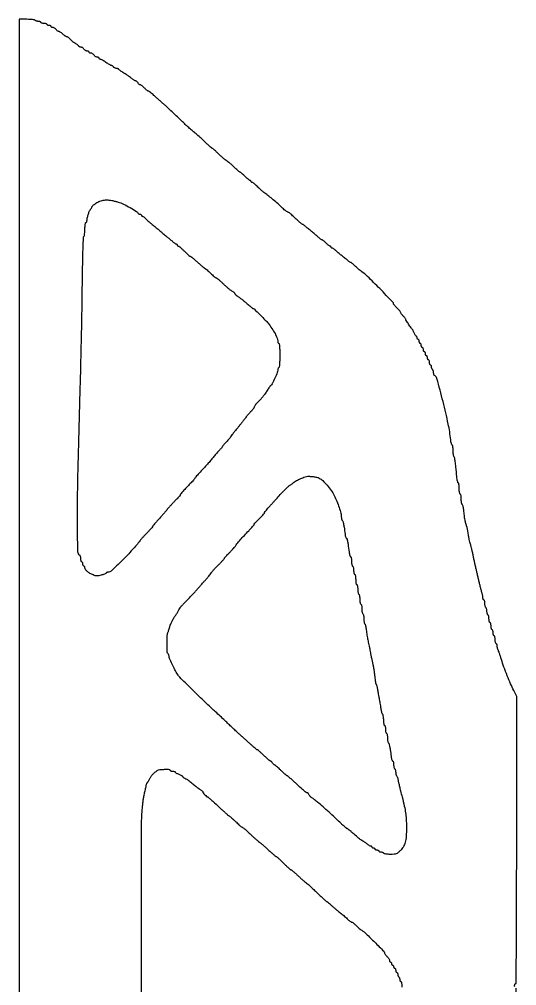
# Model space of a CAD drawing. Extents: x 0 to 485, y 27 to 1911.
# Drawn here: x 0 to 485, y 969 to 1911 of the extents above; entities that cross this region are included whole.
import ezdxf

# ---------------------------------------------------------------- set-up
doc = ezdxf.new("R2010")
doc.units = 0

msp = doc.modelspace()

# ---------------------------------------------------------------- linework, layer by layer
for points in [[(483.073693, 968.234582, -0.048028), (483, 969, -0.048028), (483.073693, 969.765418, -0.068025), (483.29375, 970.4125, -0.088204), (483.618118, 970.848523, -0.191087), (484, 971, 0.412007), (484.493031, 971.489327, 0.000099), (484.748214, 1006.242523, 0.001319), (484.942372, 1049.322316, 0.000467), (485, 1110.970091), (485, 1250.940183), (482.070826, 1256.720091, -0.015019), (479.075878, 1263.097872, -0.00813), (475.757611, 1271.108143, -0.008046), (472.604792, 1279.474674, -0.011507), (470.100321, 1287, 0.004045), (469.151748, 1289.998861, 0.004841), (468.208304, 1292.806952, 0.004188), (467.37111, 1295.157345, 0.031609), (466.897282, 1296.236431, -0.037004), (466.553357, 1297.043194, -0.022635), (466.263577, 1298.036935, -0.022635), (466.064818, 1299.052803, -0.037005), (466, 1299.927414, 0.046572), (465.925928, 1300.720919, 0.046179), (465.70625, 1301.489364, 0.050144), (465.383579, 1302.123104, 0.111983), (465, 1302.5, -0.159713), (464.613307, 1302.95866, -0.035556), (464.29375, 1303.947275, -0.033489), (464.073414, 1305.196361, -0.026918), (464, 1306.559017, 0.027497), (463.927436, 1307.877484, 0.043243), (463.70625, 1308.989211, 0.053437), (463.385522, 1309.770364, 0.275259), (463, 1310, -0.254951), (462.615738, 1310.209557, -0.06271), (462.29375, 1310.88125, -0.048861), (462.072766, 1311.850749, -0.031626), (462, 1313, 0.031626), (461.927234, 1314.149251, 0.048861), (461.70625, 1315.11875, 0.06271), (461.384262, 1315.790443, 0.254951), (461, 1316, -0.277684), (460.614308, 1316.232098, -0.052312), (460.29375, 1317.028125, -0.042582), (460.072542, 1318.158889, -0.027026), (460, 1319.5, 0.027026), (459.927458, 1320.841111, 0.042582), (459.70625, 1321.971875, 0.052312), (459.385692, 1322.767902, 0.277684), (459, 1323, -0.275259), (458.614478, 1323.229636, -0.053437), (458.29375, 1324.010789, -0.043243), (458.072564, 1325.122516, -0.027497), (458, 1326.440983, 0.026918), (457.926586, 1327.803639, 0.033489), (457.70625, 1329.052725, 0.035556), (457.386693, 1330.04134, 0.159713), (457, 1330.5, -0.144823), (456.614552, 1330.931076, -0.04093), (456.29375, 1331.783064, -0.037579), (456.073638, 1332.85147, -0.032024), (456, 1334, 0.032024), (455.926362, 1335.14853, 0.037579), (455.70625, 1336.216936, 0.04093), (455.385448, 1337.068924, 0.144823), (455, 1337.5, -0.159713), (454.613307, 1337.95866, -0.035556), (454.29375, 1338.947275, -0.033489), (454.073414, 1340.196361, -0.026918), (454, 1341.559017, 0.027497), (453.927436, 1342.877484, 0.043243), (453.70625, 1343.989211, 0.053437), (453.385522, 1344.770364, 0.275259), (453, 1345, -0.204612), (452.617786, 1345.163246, -0.083503), (452.29375, 1345.640082, -0.063734), (452.073451, 1346.344865, -0.043943), (452, 1347.179002, 0.031592), (451.933542, 1348.229759, 0.013546), (451.718563, 1349.620028, 0.01334), (451.408805, 1351.09366, 0.017138), (451.041917, 1352.429002, -0.011053), (450.543064, 1354.161828, -0.002272), (449.74465, 1357.241644, -0.002389), (448.850227, 1360.829149, -0.002245), (447.971082, 1364.5, 0.000055), (447.101522, 1368.202344, 0.000056), (446.235863, 1371.884375, 0.000055), (445.482394, 1375.086021, 0.000233), (445.030799, 1377, -0.004396), (444.60137, 1378.89032, -0.001114), (443.937619, 1381.96875, -0.001136), (443.195151, 1385.489063, -0.001148), (442.471398, 1389, 0.004068), (441.749566, 1392.401059, 0.004873), (441.012787, 1395.590625, 0.004211), (440.343621, 1398.264986, 0.031911), (439.937905, 1399.5, -0.032648), (439.343283, 1401.319076, -0.012406), (438.745141, 1403.922321, -0.00959), (438.108799, 1407.38277, -0.004178), (437.390535, 1412, 0.013972), (437.129358, 1413.486604, 0.011446), (436.769812, 1415.059375, 0.011611), (436.372319, 1416.49085, 0.029695), (436, 1417.5, -0.045896), (435.291338, 1419.63064, -0.014298), (434.618371, 1422.937352, -0.011813), (433.971128, 1427.2622, -0.005933), (433.348003, 1432.75, 0.016069), (433.078102, 1434.762275, 0.025589), (432.704936, 1436.457813, 0.023091), (432.29016, 1437.735171, 0.312256), (431.90745, 1438, -0.332411), (431.552586, 1438.265228, -0.026902), (431.266564, 1439.46875, -0.027819), (431.065468, 1441.083325, -0.017074), (431, 1443, 0.01883), (430.927795, 1444.916554, 0.03053), (430.70625, 1446.53125, 0.031449), (430.389817, 1447.719449, 0.322437), (430, 1448, -0.332234), (429.608967, 1448.292067, -0.026982), (429.29375, 1449.615625, -0.027868), (429.072146, 1451.39166, -0.017105), (429, 1453.5, 0.015635), (428.934052, 1455.608442, 0.025571), (428.731315, 1457.384375, 0.023256), (428.444048, 1458.723604, 0.340569), (428.085327, 1459, -0.328182), (427.699365, 1459.28391, -0.017651), (427.274722, 1460.835938, -0.021963), (426.891071, 1462.854177, -0.013628), (426.610256, 1465.25, 0.002074), (425.724467, 1474.688635, 0.010475), (425.097801, 1479.944551, 0.013839), (424.540973, 1483.241841, 0.143479), (423.912013, 1484.45, -0.13721), (423.556177, 1485.113471, -0.018669), (423.267904, 1486.677813, -0.020339), (423.066725, 1488.601, -0.01589), (423, 1490.7, 0.0161), (422.93456, 1492.731741, 0.0263), (422.733436, 1494.443125, 0.024425), (422.448096, 1495.728716, 0.337935), (422.09255, 1496, -0.312648), (421.710279, 1496.264929, -0.023122), (421.297638, 1497.542187, -0.025608), (420.927301, 1499.237721, -0.016075), (420.66076, 1501.25, 0.02789), (418.277593, 1516.470962, 0.009463), (413.167886, 1538.29362, 0.003327), (407.260196, 1560.902633, 0.226586), (404.75194, 1563.833333, -0.179719), (404.461676, 1564.116436, -0.042467), (404.220882, 1564.76131, -0.038415), (404.055176, 1565.597263, -0.029733), (404, 1566.524316, 0.038918), (403.926118, 1567.472092, 0.042177), (403.70625, 1568.370954, 0.046287), (403.384338, 1569.098224, 0.127689), (403, 1569.5, -0.111412), (402.616444, 1569.876024, -0.050262), (402.29375, 1570.50665, -0.046318), (402.074077, 1571.270704, -0.046881), (402, 1572.059017, 0.049547), (401.926216, 1572.801778, 0.069539), (401.70625, 1573.429836, 0.089706), (401.381787, 1573.852535, 0.186414), (401, 1574, -0.226478), (400.617064, 1574.182831, -0.074992), (400.29375, 1574.734375, -0.057076), (400.073116, 1575.542644, -0.038131), (400, 1576.5, 0.038131), (399.926884, 1577.457356, 0.057076), (399.70625, 1578.265625, 0.074992), (399.382936, 1578.817169, 0.226478), (399, 1579, -0.191087), (398.618118, 1579.151477, -0.088204), (398.29375, 1579.5875, -0.068025), (398.073693, 1580.234582, -0.048028), (398, 1581, 0.048028), (397.926307, 1581.765418, 0.068025), (397.70625, 1582.4125, 0.088204), (397.381882, 1582.848523, 0.191087), (397, 1583, -0.191087), (396.618118, 1583.151477, -0.088204), (396.29375, 1583.5875, -0.068025), (396.073693, 1584.234582, -0.048028), (396, 1585, 0.048028), (395.926307, 1585.765418, 0.068025), (395.70625, 1586.4125, 0.088204), (395.381882, 1586.848523, 0.191087), (395, 1587, -0.191087), (394.618118, 1587.151477, -0.088204), (394.29375, 1587.5875, -0.068025), (394.073693, 1588.234582, -0.048028), (394, 1589, 0.048028), (393.926307, 1589.765418, 0.068025), (393.70625, 1590.4125, 0.088204), (393.381882, 1590.848523, 0.191087), (393, 1591, -0.191087), (392.618118, 1591.151477, -0.088204), (392.29375, 1591.5875, -0.068025), (392.073693, 1592.234582, -0.048028), (392, 1593, 0.048028), (391.926307, 1593.765418, 0.068025), (391.70625, 1594.4125, 0.088204), (391.381882, 1594.848523, 0.191087), (391, 1595, -0.191087), (390.618118, 1595.151477, -0.088204), (390.29375, 1595.5875, -0.068025), (390.073693, 1596.234582, -0.048028), (390, 1597, 0.048028), (389.926307, 1597.765418, 0.068025), (389.70625, 1598.4125, 0.088204), (389.381882, 1598.848523, 0.191087), (389, 1599, -0.148195), (388.618646, 1599.115568, -0.098894), (388.29375, 1599.440625, -0.082425), (388.074694, 1599.926543, -0.064853), (388, 1600.5, 0.04842), (387.944278, 1601.074049, 0.06842), (387.777958, 1601.559375, 0.088604), (387.532752, 1601.886296, 0.189864), (387.244111, 1602, -0.224551), (386.87234, 1602.17583, -0.024645), (386.294903, 1602.954688, -0.026312), (385.670909, 1604.00499, -0.018274), (385.074224, 1605.25, 0.008701), (384.490123, 1606.531117, 0.011036), (383.904353, 1607.692187, 0.009187), (383.37753, 1608.639143, 0.084137), (383.0773, 1609, -0.065676), (381.967752, 1610.238187, -0.005774), (379.628682, 1613.74721, -0.003446), (377.26146, 1617.444409, -0.141589), (377, 1618.349205, 0.149589), (376.871859, 1618.76793, 0.015746), (376.265625, 1619.607409, 0.018374), (375.457473, 1620.579291, 0.013746), (374.5, 1621.590909, -0.017007), (373.542729, 1622.615613, -0.021584), (372.734375, 1623.62714, -0.020233), (372.141145, 1624.512001, -0.138408), (372, 1625.012121, 0.155132), (371.831253, 1625.542913, 0.013501), (370.971875, 1626.690852, 0.016731), (369.840609, 1628.025571, 0.012215), (368.5, 1629.433333, -0.006954), (367.15882, 1630.812347, -0.010365), (366.028125, 1632.058517, -0.005755), (365.117681, 1633.129364, -0.175032), (365, 1633.455236, 0.195235), (364.206808, 1635.409188, 0.00137), (351.450962, 1648.459809, 0.004294), (339.536794, 1660.376251, 0.040677), (334, 1664.998301, -0.014081), (332.422862, 1666.178559, -0.007814), (330.563646, 1667.701307, -0.007787), (328.727766, 1669.303193, -0.012456), (327.216667, 1670.733458, 0.010132), (325.906716, 1671.984927, 0.014331), (324.687292, 1673.040812, 0.010388), (323.642197, 1673.85899, 0.161824), (323.216667, 1674.001221, -0.134883), (322.8032, 1674.115586, -0.01394), (321.941888, 1674.662663, -0.016544), (320.937825, 1675.389893, -0.012503), (319.883377, 1676.251221, 0.005666), (318.645047, 1677.291304, 0.002872), (317.064054, 1678.573796, 0.002852), (315.416845, 1679.879018, 0.004253), (313.960089, 1681, -0.008374), (312.527405, 1682.121375, -0.005916), (310.954638, 1683.426563, -0.005973), (309.480594, 1684.710214, -0.012522), (308.372167, 1685.75, 0.021023), (307.4221, 1686.611349, 0.024942), (306.453926, 1687.339062, 0.02494), (305.590442, 1687.862312, 0.124368), (305.045455, 1688, -0.094588), (304.646398, 1688.076174, -0.096788), (304.307102, 1688.29375, -0.09892), (304.079978, 1688.618426, -0.103674), (304, 1689, 0.109085), (303.915764, 1689.381509, 0.099782), (303.67723, 1689.70625, 0.095294), (303.320713, 1689.924024, 0.089824), (302.90121, 1690, -0.143035), (302.312902, 1690.171812, -0.021819), (301.301978, 1690.88125, -0.022916), (300.153501, 1691.851293, -0.018062), (299, 1693, 0.015666), (297.857332, 1694.148876, 0.020606), (296.741589, 1695.11875, 0.018565), (295.769444, 1695.83839, 0.151164), (295.247104, 1696, -0.137829), (294.717882, 1696.148709, -0.017457), (293.717934, 1696.807812, -0.019408), (292.564007, 1697.696915, -0.01501), (291.376131, 1698.75, 0.008797), (290.007626, 1699.993924, 0.004837), (288.291921, 1701.470055, 0.00482), (286.52166, 1702.934595, 0.007691), (284.977817, 1704.14806, -0.006441), (283.484684, 1705.315639, -0.004855), (281.872954, 1706.635697, -0.004909), (280.382018, 1707.906261, -0.011293), (279.291813, 1708.89806, 0.011138), (278.40733, 1709.703207, 0.015395), (277.576482, 1710.382555, 0.011925), (276.864468, 1710.902545, 0.152908), (276.553244, 1711, -0.167573), (275.705905, 1711.292187, -0.009482), (273.524176, 1713.067627, -0.012317), (270.781522, 1715.505734, -0.005969), (267.390286, 1718.75, 0.011236), (265.652274, 1720.37798, 0.015581), (264.018483, 1721.751563, 0.012051), (262.616977, 1722.803412, 0.156184), (262.002982, 1723, -0.150038), (261.389963, 1723.188189, -0.01247), (260.020084, 1724.1675, -0.015767), (258.422134, 1725.452105, -0.011502), (256.726666, 1726.974466, 0.006487), (252.263833, 1731.063214, 0.006432), (247.683718, 1735.046725, 0.006757), (243.313091, 1738.650035, 0.011029), (239.5, 1741.572265, -0.013492), (237.703097, 1742.963457, -0.007611), (235.596468, 1744.74154, -0.007592), (233.524176, 1746.601417, -0.012337), (231.828401, 1748.25, 0.013613), (230.343485, 1749.686244, 0.018308), (228.918553, 1750.898438, 0.015563), (227.687576, 1751.809542, 0.15268), (227.078401, 1752, -0.091591), (226.666715, 1752.076051, -0.09588), (226.31678, 1752.29375, -0.099487), (226.08261, 1752.618468, -0.107021), (226, 1753, 0.107021), (225.91739, 1753.381532, 0.099487), (225.68322, 1753.70625, 0.09588), (225.333285, 1753.923949, 0.091591), (224.921599, 1754, -0.157214), (224.308348, 1754.19771, -0.01468), (223.031039, 1755.175, -0.017724), (221.550663, 1756.467921, -0.01301), (220, 1758, 0.010586), (218.464021, 1759.532355, 0.014973), (217.028577, 1760.825, 0.011025), (215.796015, 1761.823985, 0.166272), (215.281348, 1762, -0.164983), (214.764486, 1762.175319, -0.010734), (213.511585, 1763.179218, -0.014699), (212.051352, 1764.476495, -0.010384), (210.48598, 1766.014358, 0.014127), (208.691763, 1767.750843, 0.009258), (206.532836, 1769.653093, 0.009316), (204.35935, 1771.429234, 0.017622), (202.533032, 1772.764358, -0.019493), (200.65608, 1774.147298, -0.008876), (198.308462, 1776.091718, -0.008774), (195.903446, 1778.231184, -0.011926), (193.814924, 1780.25, 0.006462), (191.972526, 1782.070264, 0.009721), (190.315462, 1783.604687, 0.005073), (188.888788, 1784.849432, 0.17868), (188.480906, 1785, -0.172747), (188.065675, 1785.147872, -0.004363), (186.505083, 1786.443668, -0.008842), (184.692702, 1788.031224, -0.005854), (182.665982, 1789.914616, 0.003223), (178.192893, 1794.115453, 0.004801), (174.220583, 1797.727791, 0.005504), (170.718798, 1800.782802, 0.009112), (167.689316, 1803.273645, -0.01758), (166.059394, 1804.66068, -0.002509), (162.834283, 1807.636633, -0.002851), (159.055191, 1811.199533, -0.002429), (155.108461, 1815, 0.002686), (151.022534, 1818.930467, 0.002552), (146.825101, 1822.884375, 0.002532), (143.078509, 1826.342375, 0.009025), (140.629602, 1828.5, -0.003155), (138.492662, 1830.338655, -0.001829), (135.947103, 1832.573437, -0.001828), (133.410948, 1834.833025, -0.003078), (131.301382, 1836.75, 0.009425), (129.463312, 1838.378147, 0.013338), (127.762797, 1839.751563, 0.009421), (126.309526, 1840.819803, 0.154981), (125.742135, 1841, -0.151775), (125.224671, 1841.160779, -0.018318), (124.25525, 1841.88125, -0.020431), (123.141884, 1842.851111, -0.015491), (122, 1844, 0.017926), (120.847119, 1845.148716, 0.02279), (119.700511, 1846.11875, 0.021641), (118.691859, 1846.828713, 0.143484), (118.107264, 1847, -0.133514), (117.601993, 1847.137371, -0.044138), (116.970328, 1847.5875, -0.040273), (116.326345, 1848.234662, -0.036062), (115.767927, 1849, 0.033434), (115.215523, 1849.765505, 0.038465), (114.589279, 1850.412859, 0.041999), (113.982701, 1850.865549, 0.139895), (113.509453, 1851.001221, -0.116988), (112.959774, 1851.132321, -0.019471), (112.002646, 1851.662663, -0.020436), (110.906148, 1852.390156, -0.016839), (109.797427, 1853.251221, 0.017705), (108.415064, 1854.320974, 0.006689), (106.411602, 1855.720671, 0.006615), (104.189633, 1857.186635, 0.008016), (102.066315, 1858.5, -0.010117), (100.138042, 1859.703952, -0.015151), (98.509361, 1860.839063, -0.010018), (97.223841, 1861.834726, -0.220097), (97.018888, 1862.25, 0.22301), (96.875094, 1862.537323, 0.072964), (96.454016, 1862.779687, 0.056194), (95.842785, 1862.945126, 0.038034), (95.122445, 1863, -0.067559), (94.312334, 1863.109963, -0.044533), (93.430735, 1863.440625, -0.044279), (92.614539, 1863.925824, -0.063393), (92, 1864.5, 0.033978), (91.453715, 1865.074011, 0.035553), (90.842504, 1865.559375, 0.03802), (90.257397, 1865.897543, 0.112484), (89.807731, 1866, -0.119427), (89.231972, 1866.139512, -0.009748), (87.85779, 1866.88125, -0.012653), (86.239181, 1867.850951, -0.009395), (84.5, 1869, 0.010587), (82.751957, 1870.148929, 0.01389), (81.106241, 1871.11875, 0.011386), (79.705711, 1871.851382, 0.115305), (79.069825, 1872, -0.092354), (78.661427, 1872.076083, -0.096121), (78.314261, 1872.29375, -0.09935), (78.081925, 1872.618457, -0.106151), (78, 1873, 0.173062), (77.863853, 1873.381567, 0.093597), (77.477348, 1873.70625, 0.073949), (76.901422, 1873.925933, 0.054248), (76.220759, 1874, -0.091287), (75.434551, 1874.144747, -0.047927), (74.540724, 1874.5875, -0.045499), (73.683198, 1875.234851, -0.052224), (73, 1876, 0.052224), (72.316802, 1876.765149, 0.045499), (71.459276, 1877.4125, 0.047927), (70.565449, 1877.855253, 0.091287), (69.779241, 1878, -0.054248), (69.098578, 1878.074067, -0.073949), (68.522652, 1878.29375, -0.093597), (68.136147, 1878.618433, -0.173062), (68, 1879, 0.173062), (67.863853, 1879.381567, 0.093597), (67.477348, 1879.70625, 0.073949), (66.901422, 1879.925933, 0.054248), (66.220759, 1880, -0.091287), (65.434551, 1880.144747, -0.047927), (64.540724, 1880.5875, -0.045499), (63.683198, 1881.234851, -0.052224), (63, 1882, 0.052224), (62.316802, 1882.765149, 0.045499), (61.459276, 1883.4125, 0.047927), (60.565449, 1883.855253, 0.091287), (59.779241, 1884, -0.04475), (59.098169, 1884.061079, -0.064608), (58.522652, 1884.244112, -0.084512), (58.133628, 1884.513455, -0.201824), (58, 1884.83102, 0.193066), (57.83672, 1885.238121, 0.030557), (57.192188, 1885.834754, 0.030119), (56.303134, 1886.476882, 0.022236), (55.25, 1887.08102, -0.032443), (54.018899, 1887.821026, -0.016898), (52.581461, 1888.890987, -0.016733), (51.174526, 1890.09329, -0.024468), (50.027316, 1891.25, 0.02277), (48.990279, 1892.302746, 0.027209), (47.919123, 1893.192188, 0.027637), (46.953316, 1893.829539, 0.132786), (46.32277, 1894, -0.121526), (45.689527, 1894.156218, -0.026634), (44.718393, 1894.734375, -0.026234), (43.638413, 1895.543005, -0.022565), (42.590909, 1896.5, 0.024203), (41.536564, 1897.45693, 0.027424), (40.436155, 1898.265625, 0.028202), (39.437959, 1898.840533, 0.11707), (38.766214, 1899, -0.113243), (38.156398, 1899.139909, -0.043766), (37.407202, 1899.5875, -0.040482), (36.649462, 1900.234755, -0.039628), (36, 1901, 0.052224), (35.316802, 1901.765149, 0.045499), (34.459276, 1902.4125, 0.047927), (33.565449, 1902.855253, 0.091287), (32.779241, 1903, -0.054248), (32.098578, 1903.074067, -0.073949), (31.522652, 1903.29375, -0.093597), (31.136147, 1903.618433, -0.173062), (31, 1904, 0.191087), (30.848523, 1904.381882, 0.088204), (30.4125, 1904.70625, 0.068025), (29.765418, 1904.926307, 0.048028), (29, 1905, -0.048028), (28.234582, 1905.073693, -0.068025), (27.5875, 1905.29375, -0.088204), (27.151477, 1905.618118, -0.191087), (27, 1906, 0.254951), (26.790443, 1906.384262, 0.06271), (26.11875, 1906.70625, 0.048861), (25.149251, 1906.927234, 0.031626), (24, 1907, -0.031626), (22.850749, 1907.072766, -0.048861), (21.88125, 1907.29375, -0.06271), (21.209557, 1907.615738, -0.254951), (21, 1908, 0.222681), (20.820624, 1908.382793, 0.076538), (20.282961, 1908.70625, 0.058208), (19.49372, 1908.92683, 0.039081), (18.559017, 1909, -0.037634), (17.57934, 1909.073842, -0.041396), (16.653525, 1909.29375, -0.045439), (15.906663, 1909.615492, -0.130646), (15.5, 1910, 0.21256), (14.92157, 1910.394315, 0.014001), (12.877725, 1910.70625, 0.018327), (10.336795, 1910.927367, 0.012539), (7.440983, 1911), (0, 1911), (0, 969), (0, 27)], [(119.245195, 812.170802, -0.000128), (119.205048, 969, -0.000128), (119.245195, 1125.829198, -0.022406), (120.001168, 1142.5, -0.0073), (120.398011, 1146.275731, -0.006547), (120.917777, 1150.178125, -0.006578), (121.476249, 1153.668442, -0.020382), (121.979481, 1156, 0.005317), (122.464882, 1157.960587, 0.003965), (122.960072, 1160.132812, 0.004008), (123.394216, 1162.187961, 0.009094), (123.681662, 1163.75, -0.018182), (123.934333, 1164.995465, -0.028194), (124.250928, 1166.045312, -0.027136), (124.583757, 1166.824857, -0.285664), (124.865295, 1167, 0.234263), (125.190248, 1167.161089, 0.019787), (125.74211, 1167.949382, 0.022994), (126.347301, 1168.993674, 0.015633), (126.942372, 1170.231938, -0.041982), (128.266771, 1172.652585, -0.037134), (130.026813, 1174.926081, -0.036257), (132.150574, 1176.966133, -0.035623), (134.558783, 1178.691193, -0.10752), (137.092128, 1179.576415, -0.024288), (141.666857, 1179.912723, -0.017898), (146.176233, 1179.863224, -0.400581), (147, 1179, 0.226478), (147.182831, 1178.617064, 0.074992), (147.734375, 1178.29375, 0.057076), (148.542644, 1178.073116, 0.038131), (149.5, 1178, -0.0303), (150.457777, 1177.941905, -0.047089), (151.265625, 1177.765261, -0.059849), (151.827611, 1177.508246, -0.261291), (152, 1177.200888, 0.237366), (152.191819, 1176.819597, 0.026408), (153.028125, 1176.264741, 0.027614), (154.159144, 1175.679133, 0.018895), (155.5, 1175.13616, -0.01832), (156.840898, 1174.594967, -0.026895), (157.971875, 1174.014734, -0.025315), (158.811145, 1173.466765, -0.239888), (159, 1173.095787, 0.199215), (159.153793, 1172.725109, 0.033454), (159.745417, 1172.20898, 0.032159), (160.565804, 1171.664222, 0.023592), (161.537591, 1171.164826, -0.017063), (163.313109, 1170.281499, -0.034301), (164.634773, 1169.44486, -0.017948), (166.275623, 1168.148056, -0.001876), (170, 1164.956824, 0.009529), (171.541187, 1163.676643, 0.007202), (173.279688, 1162.328253, 0.007288), (174.949848, 1161.108703, 0.016728), (176.25, 1160.251897, -0.015566), (177.303436, 1159.561183, -0.022036), (178.192187, 1158.87773, -0.019102), (178.860224, 1158.270423, -0.201352), (179, 1157.937402, 0.167931), (179.308686, 1157.044234, 0.014181), (180.889193, 1155.144295, 0.013059), (182.579152, 1153.324247, 0.201754), (183.350011, 1153, -0.175525), (184.152242, 1152.709425, -0.005657), (186.810926, 1150.441106, -0.007843), (190.469483, 1147.14497, -0.002337), (195.951483, 1142, 0.005349), (198.380525, 1139.747657, 0.005213), (200.87797, 1137.528125, 0.005148), (203.112131, 1135.623947, 0.019359), (204.569867, 1134.5, -0.019127), (205.94229, 1133.442846, -0.006888), (207.814303, 1131.839063, -0.00682), (209.819228, 1130.023786, -0.008042), (211.664978, 1128.25, 0.005613), (213.343425, 1126.621235, 0.008543), (214.840664, 1125.248437, 0.004008), (216.133068, 1124.121834, 0.179116), (216.462253, 1124, -0.167417), (217.236066, 1123.733429, -0.008279), (219.362194, 1122.013853, -0.010427), (222.178884, 1119.555937, -0.003914), (226.025395, 1116, 0.005432), (228.099799, 1114.093944, 0.004364), (230.371211, 1112.0875, 0.004412), (232.503232, 1110.2698, 0.011229), (234.090604, 1109, -0.010688), (235.642876, 1107.761029, -0.004706), (237.645167, 1106.059375, -0.004655), (239.735508, 1104.214394, -0.006231), (241.594693, 1102.5, 0.004188), (245.134303, 1099.209188, 0.010581), (247.779007, 1096.892166, 0.008201), (249.798453, 1095.2528, 0.167924), (250.529949, 1095, -0.187268), (250.865113, 1094.869907, -0.001845), (252.797455, 1093.090625, -0.005734), (255.008903, 1090.99152, -0.003647), (257.537037, 1088.5, 0.005585), (260.084385, 1086.008932, 0.00851), (262.35608, 1083.909375, 0.003965), (264.317728, 1082.185097, 0.180203), (264.814631, 1082, -0.169089), (265.30859, 1081.828038, -0.005023), (267.038586, 1080.428875, -0.009494), (269.052467, 1078.701052, -0.006348), (271.293602, 1076.651491, 0.004728), (273.70952, 1074.42767, 0.00425), (276.253859, 1072.168668, 0.004262), (278.570742, 1070.181101, 0.013367), (280.173395, 1068.901491, -0.019791), (281.88444, 1067.498973, -0.004257), (284.729181, 1064.928875, -0.004439), (287.974017, 1061.893163, -0.004224), (291.219147, 1058.75, 0.004301), (294.286917, 1055.779543, 0.006684), (296.988197, 1053.276562, 0.002507), (299.336464, 1051.179571, 0.182982), (299.810715, 1051, -0.16548), (300.261633, 1050.846562, -0.006557), (301.646349, 1049.751563, -0.010971), (303.26292, 1048.378447, -0.007473), (305.042675, 1046.75, 0.007043), (307.017672, 1044.939787, 0.005386), (309.226493, 1043.014062, 0.005448), (311.334256, 1041.255348, 0.01279), (312.955456, 1040, -0.012356), (314.49623, 1038.809067, -0.006784), (316.325658, 1037.279687, -0.006758), (318.141421, 1035.676227, -0.010732), (319.646921, 1034.25, 0.015915), (320.988198, 1033.005474, 0.0205), (322.300511, 1031.954688, 0.018763), (323.442891, 1031.178732, 0.140703), (324.065457, 1031, -0.135901), (324.662509, 1030.834666, -0.023727), (325.643812, 1030.180836, -0.02423), (326.750741, 1029.279028, -0.019645), (327.84879, 1028.211357, 0.016532), (329.10804, 1026.971606, 0.009226), (330.717039, 1025.542992, 0.009196), (332.399273, 1024.156726, 0.014729), (333.890066, 1023.043527, -0.037265), (338.293971, 1019.435137, -0.005468), (346.567503, 1011.382533, -0.001773), (355.38084, 1002.552419, -0.197744), (356, 1001.048074, 0.136294), (356.143305, 1000.532119, 0.021065), (356.734375, 999.637701, 0.022178), (357.542766, 998.618243, 0.017656), (358.5, 997.590909, -0.028052), (359.456807, 996.520265, -0.029931), (360.265625, 995.371307, -0.03135), (360.834386, 994.307181, -0.107455), (361, 993.545455, 0.062856), (361.074578, 992.954548, 0.080979), (361.29375, 992.453977, 0.098208), (361.618628, 992.119, 0.152392), (362, 992, -0.148195), (362.381354, 991.884432, -0.098894), (362.70625, 991.559375, -0.082425), (362.925306, 991.073457, -0.064853), (363, 990.5, 0.064853), (363.074694, 989.926543, 0.082425), (363.29375, 989.440625, 0.098894), (363.618646, 989.115568, 0.148195), (364, 989, -0.148195), (364.381354, 988.884432, -0.098894), (364.70625, 988.559375, -0.082425), (364.925306, 988.073457, -0.064853), (365, 987.5, 0.064853), (365.074694, 986.926543, 0.082425), (365.29375, 986.440625, 0.098894), (365.618646, 986.115568, 0.148195), (366, 986, -0.191087), (366.381882, 985.848523, -0.088204), (366.70625, 985.4125, -0.068025), (366.926307, 984.765418, -0.048028), (367, 984, 0.048028), (367.073693, 983.234582, 0.068025), (367.29375, 982.5875, 0.088204), (367.618118, 982.151477, 0.191087), (368, 982, -0.186414), (368.381787, 981.852535, -0.089706), (368.70625, 981.429836, -0.069539), (368.926216, 980.801778, -0.049547), (369, 980.059017, 0.046881), (369.074077, 979.270704, 0.046318), (369.29375, 978.50665, 0.050262), (369.616444, 977.876024, 0.111412), (370, 977.5, -0.111412), (370.383556, 977.123976, -0.050262), (370.70625, 976.49335, -0.046318), (370.925923, 975.729296, -0.046881), (371, 974.940983, 0.049547), (371.073784, 974.198222, 0.069539), (371.29375, 973.570164, 0.089706), (371.618213, 973.147465, 0.186414), (372, 973, -0.295869), (372.387127, 972.748945, -0.04382), (372.70625, 971.825, -0.037669), (372.92761, 970.532944, -0.023598), (373, 969, -0.023598), (372.92761, 967.467056, -0.037669)], [(484.748214, 931.757477, 0.000099), (484.493031, 966.510673, 0.412007)]]:
    msp.add_lwpolyline(points, format="xyb")
for points in [[(96.310298, 1732.913558, -0.036266), (101.552592, 1730.840064, -0.016339), (108.111774, 1727.410063, -0.010391), (114.299129, 1723.740761, -0.164391), (115.833333, 1721.877581, 0.121299), (116.065293, 1721.54172, 0.065125), (116.484896, 1721.257789, 0.05888), (117.016775, 1721.065322, 0.057458), (117.583333, 1721, -0.068857), (118.1248, 1720.925077, -0.085122), (118.583854, 1720.70625, -0.099913), (118.890798, 1720.381338, -0.140362), (119, 1720, 0.107021), (119.08261, 1719.618468, 0.099487), (119.31678, 1719.29375, 0.09588), (119.666715, 1719.076051, 0.091591), (120.078401, 1719, -0.153744), (120.687287, 1718.808243, -0.015566), (121.918553, 1717.888971, -0.018337), (123.343482, 1716.666369, -0.013612), (124.828401, 1715.217773, 0.012556), (126.489304, 1713.590637, 0.008623), (128.449593, 1711.826526, 0.008698), (130.396926, 1710.192515, 0.017446), (132, 1708.984315, -0.012578), (133.565811, 1707.827927, -0.007328), (135.387511, 1706.367024, -0.007323), (137.17033, 1704.849372, -0.012285), (138.617059, 1703.516542, 0.009872), (140.015667, 1702.215515, 0.006849), (141.644835, 1700.798609, 0.00691), (143.247374, 1699.480522, 0.014113), (144.547233, 1698.5, -0.011994), (145.789654, 1697.57104, -0.007483), (147.202092, 1696.426563, -0.007507), (148.561337, 1695.255978, -0.01351), (149.63472, 1694.25, 0.021088), (150.58215, 1693.388652, 0.025015), (151.548097, 1692.660938, 0.025029), (152.409906, 1692.137776, 0.124523), (152.954545, 1692, -0.094588), (153.353602, 1691.923826, -0.096788), (153.692898, 1691.70625, -0.09892), (153.920022, 1691.381574, -0.103674), (154, 1691, 0.105653), (154.081534, 1690.618451, 0.099269), (154.312821, 1690.29375, 0.096257), (154.658405, 1690.076101, 0.092795), (155.064924, 1690, -0.16612), (155.695512, 1689.784547, -0.010407), (157.247634, 1688.53125, -0.014448), (159.056802, 1686.915489, -0.010168), (161, 1685, 0.008458), (162.930218, 1683.084247, 0.012345), (164.699368, 1681.46875, 0.007858), (166.217118, 1680.191331, 0.172664), (166.754655, 1680, -0.16811), (167.316367, 1679.805648, -0.005099), (169.268271, 1678.238776, -0.009556), (171.541337, 1676.301876, -0.006399), (174.069579, 1674.004345, 0.005207), (176.586356, 1671.706253, 0.007928), (178.823646, 1669.768638, 0.003599), (180.754462, 1668.172837, 0.171009), (181.223684, 1668.004345, -0.171589), (181.671454, 1667.842988, -0.006461), (183.056661, 1666.679401, -0.011002), (184.670584, 1665.224603, -0.007451), (186.447368, 1663.5, 0.010824), (188.247485, 1661.776178, 0.01516), (189.93336, 1660.321875, 0.011418), (191.379511, 1659.202672, 0.160302), (191.995423, 1659, -0.167038), (192.628092, 1658.782573, -0.008757), (194.319877, 1657.415735, -0.013037), (196.294275, 1655.673049, -0.009046), (198.43672, 1653.606758, 0.010327), (200.727885, 1651.408331, 0.009744), (203.151922, 1649.262461, 0.00975), (205.372408, 1647.44612, 0.03315), (206.914981, 1646.39115, -0.015665), (208.096769, 1645.642153, -0.02226), (209.093776, 1644.898708, -0.019327), (209.843173, 1644.236261, -0.204861), (210, 1643.869561, 0.210503), (210.181073, 1643.458522, 0.007044), (211.541142, 1642.249154, 0.012263), (213.235905, 1640.855524, 0.008111), (215.246442, 1639.335169, -0.007468), (217.508303, 1637.629328, -0.00547), (219.968673, 1635.671893, -0.005528), (222.25836, 1633.76653, -0.012186), (223.95478, 1632.25, 0.010355), (225.337213, 1631.005024, 0.014469), (226.626855, 1629.954688, 0.010775), (227.73038, 1629.145009, 0.154065), (228.18982, 1629, -0.196137), (229.037608, 1628.65413, -0.001362), (234.71369, 1623.067702, -0.005121), (239.866742, 1617.862794, -0.026506), (242.527078, 1614.81209, -0.017703), (246.293944, 1609.632142, -0.023356), (249.328373, 1604.64538, -0.024724), (251.420729, 1600.319427, -0.100603), (252, 1597.469584, 0.038615), (252.073144, 1596.523903, 0.057655), (252.29375, 1595.72544, 0.075787), (252.617138, 1595.181059, 0.224533), (253, 1595, -0.377253), (253.433673, 1594.618495, -0.010159), (253.728149, 1591.889754, -0.014945), (253.935336, 1588.277558, -0.006852), (254, 1583.559017, -0.007657), (253.930284, 1579.006769, -0.013028), (253.714644, 1575.206428, -0.007969), (253.411923, 1572.148471, -0.229563), (253, 1571.5, 0.112609), (252.616395, 1571.122145, 0.050014), (252.29375, 1570.484973, 0.046026), (252.074065, 1569.71169, 0.046237), (252, 1568.912466, -0.101442), (251.562666, 1566.779062, -0.007084), (249.064073, 1561.162195, -0.006726), (246.400693, 1555.594267, -0.1106), (245.111661, 1554, 0.065984), (244.744193, 1553.619864, 0.004414), (243.852825, 1552.391789, 0.006297), (242.818347, 1550.900361, 0.00467), (241.711475, 1549.227368, -0.008618), (239.378699, 1545.761259, -0.016286), (237.361063, 1543.06375, -0.016145), (235.160421, 1540.488144, -0.008309), (232.25, 1537.401105, 0.015681), (231.005468, 1536.041436, 0.020209), (229.954688, 1534.713597, 0.018419), (229.178036, 1533.559135, 0.139739), (229, 1532.934543, -0.134234), (228.836679, 1532.337161, -0.023645), (228.192187, 1531.355653, -0.024131), (227.302867, 1530.248136, -0.019635), (226.25, 1529.149389, 0.020266), (224.867259, 1527.702747, 0.005907), (222.857546, 1525.366847, 0.005925), (220.654841, 1522.680596, 0.006311), (218.562923, 1519.99818, -0.001815), (216.574169, 1517.400219, -0.002172), (214.681506, 1514.968215, -0.001867), (213.069827, 1512.931431, -0.014305), (212.282506, 1512, 0.009627), (210.669016, 1510.127, 0.007316), (208.971009, 1508.015228, 0.007375), (207.356979, 1505.882501, 0.010675), (206, 1503.948117, -0.021354), (205.202455, 1502.861324, -0.007804), (203.985938, 1501.391534, -0.00772), (202.604268, 1499.823939, -0.009159), (201.25, 1498.388179, 0.008874), (200.00484, 1497.069601, 0.012786), (198.954688, 1495.856319, 0.00853), (198.130218, 1494.817408, 0.164911), (198, 1494.433333, -0.166712), (197.868859, 1494.050948, -0.008764), (197.045313, 1493.028987, -0.013036), (195.995157, 1491.836206, -0.009049), (194.75, 1490.54194, 0.009763), (193.323703, 1489.055149, 0.006219), (191.720313, 1487.273091, 0.006247), (190.190701, 1485.485338, 0.011539), (189, 1483.989089, -0.012401), (186.580012, 1480.958845, -0.006732), (183.464804, 1477.350308, -0.005811), (179.694869, 1473.198616, -0.003784), (175.25, 1468.488505, 0.006685), (173.621423, 1466.742558, 0.009964), (172.248437, 1465.168687, 0.005446), (171.140897, 1463.817195, 0.170531), (171, 1463.416097, -0.173387), (170.857495, 1463.017507, -0.005673), (169.751563, 1461.699336, -0.010251), (168.378573, 1460.164866, -0.00688), (166.75, 1458.465662, 0.00494), (162.920155, 1454.500635, 0.00829), (159.792123, 1451.085845, 0.003984), (157.271743, 1448.195051, 0.179152), (157, 1447.460977, -0.181814), (156.875865, 1447.130882, -0.00261), (155.457812, 1445.529056, -0.006814), (153.762223, 1443.684955, -0.004393), (151.75, 1441.59261, 0.005222), (149.580194, 1439.328907, 0.004841), (147.402021, 1436.962945, 0.004833), (145.504639, 1434.820231, 0.016173), (144.320711, 1433.364349, -0.011372), (143.190347, 1431.946752, -0.00404), (141.512379, 1429.970557, -0.004007), (139.634708, 1427.829964, -0.004711), (137.820711, 1425.83329, 0.003114), (134.213787, 1421.888527, 0.00969), (131.852132, 1419.168999, 0.008063), (130.246068, 1417.181201, 0.1674), (130, 1416.46683, -0.181467), (129.874754, 1416.133101, -0.002659), (128.457812, 1414.528502, -0.006877), (126.762213, 1412.680596, -0.004437), (124.75, 1410.584869, 0.004508), (122.610044, 1408.355469, 0.004576), (120.52142, 1406.098885, 0.004456), (118.740482, 1404.103611, 0.01871), (117.727176, 1402.856608, -0.024958), (110.446721, 1394.122264, -0.011567), (100.182969, 1383.492887, -0.005149), (89.576305, 1373.218924, -0.192104), (86.520829, 1372, 0.055371), (85.944686, 1371.936001, 0.049536), (85.373461, 1371.746545, 0.052547), (84.891189, 1371.467693, 0.097301), (84.584778, 1371.137174, -0.137636), (84.149007, 1370.736334, -0.016491), (82.952161, 1370.177062, -0.018645), (81.452149, 1369.600651, -0.014319), (79.775761, 1369.080336, -0.021918), (77.411609, 1368.530564, -0.055043), (75.649286, 1368.398709, -0.060084), (73.993587, 1368.657959, -0.030495), (72, 1369.354902, -0.034786), (68.880234, 1370.927203, -0.045866), (66.304151, 1372.797738, -0.053581), (64.547833, 1374.705729, -0.160602), (64, 1376.367295, 0.059344), (63.925629, 1376.991699, 0.078271), (63.70625, 1377.520393, 0.096675), (63.381426, 1377.874498, 0.160289), (63, 1378, -0.191087), (62.618118, 1378.151477, -0.088204), (62.29375, 1378.5875, -0.068025), (62.073693, 1379.234582, -0.048028), (62, 1380, 0.048028), (61.926307, 1380.765418, 0.068025), (61.70625, 1381.4125, 0.088204), (61.381882, 1381.848523, 0.191087), (61, 1382, -0.251914), (60.615903, 1382.206632, -0.064068), (60.29375, 1382.863914, -0.049716), (60.0728, 1383.81438, -0.032276), (60, 1384.940983, 0.026992), (59.937076, 1386.105741, 0.033553), (59.748235, 1387.173651, 0.035643), (59.474333, 1388.018939, 0.159484), (59.142929, 1388.411665, -0.252901), (57.148392, 1391.880643, -0.003811), (56.696156, 1415.972078, -0.007459), (56.818609, 1448.443137, -0.002481), (57.943619, 1496, 0.000547), (59.335987, 1546.580071, 0.001005), (60.341521, 1587.753818, 0.001193), (61.055942, 1623.435082, 0.001437), (61.550956, 1656.971939, -0.001859), (61.816933, 1674.016021, -0.003829), (62.176786, 1687.350242, -0.000973), (62.581753, 1698.414577, -0.188917), (63.021939, 1699.421939, 0.14736), (63.404676, 1700.134711, 0.016648), (63.712695, 1701.96332, 0.019024), (63.928561, 1704.215833, 0.014376), (64, 1706.7, -0.014449), (64.070771, 1709.148449, -0.024911), (64.289683, 1711.175, -0.022813), (64.601601, 1712.690115, -0.343124), (65, 1713, 0.204612), (65.382214, 1713.163246, 0.083503), (65.70625, 1713.640082, 0.063734), (65.926549, 1714.344865, 0.043943), (66, 1715.179002, -0.05888), (66.247317, 1717.271909, -0.015219), (67.140893, 1720.555725, -0.012313), (68.207436, 1723.766129, -0.112194), (68.996261, 1725, 0.056723), (69.265621, 1725.333807, 0.007278), (69.748213, 1726.11904, 0.008432), (70.293634, 1727.072398, 0.006937), (70.844241, 1728.10737, -0.109047), (72.949746, 1730.64663, -0.05285), (76.551703, 1732.883243, -0.050269), (80.846952, 1734.449296, -0.061613), (85.081591, 1734.986128, -0.032741), (87.30287, 1734.847272, -0.01366), (90.26993, 1734.383033, -0.013446), (93.429733, 1733.711479, -0.016962)], [(292.5, 1463.720671, -0.071628), (295.854557, 1461.298829, -0.022415), (300.126772, 1456.782706, -0.023009), (304.196904, 1451.61159, -0.038351), (307.064083, 1446.873053, -0.019273), (309.679452, 1441.154341, -0.017652), (311.93085, 1435.082816, -0.017576), (313.543042, 1429.572755, -0.062455), (314, 1425.928745, 0.029424), (314.065761, 1424.81223, 0.035573), (314.26272, 1423.78131, 0.038354), (314.549119, 1422.962735, 0.152156), (314.894367, 1422.565285, -0.183942), (315.508245, 1421.76345, -0.021698), (316.065519, 1419.545865, -0.014641), (316.70377, 1415.904818, -0.002795), (317.632484, 1409.25, 0.017338), (317.908297, 1407.621178, 0.02723), (318.268864, 1406.248437, 0.025634), (318.657628, 1405.223572, 0.29759), (319, 1405, -0.329473), (319.540613, 1404.600386, -0.026341), (319.997965, 1402.77145, -0.014031), (320.555527, 1399.408681, -0.001584), (321.58081, 1391.75, 0.017485), (321.883713, 1389.929555, 0.027466), (322.283264, 1388.395313, 0.026011), (322.71614, 1387.25115, 0.297622), (323.100694, 1387, -0.32252), (323.451268, 1386.747613, -0.03141), (323.735829, 1385.678125, -0.030508), (323.935066, 1384.2249, -0.018816), (324, 1382.5, 0.020945), (324.072283, 1380.775243, 0.033738), (324.29375, 1379.321875, 0.036969), (324.611488, 1378.267028, 0.31052), (325, 1378, -0.295869), (325.387127, 1377.748945, -0.04382), (325.70625, 1376.825, -0.037669), (325.92761, 1375.532944, -0.023598), (326, 1374, 0.023598), (326.07239, 1372.467056, 0.037669), (326.29375, 1371.175, 0.04382), (326.612873, 1370.251055, 0.295869), (327, 1370, -0.322437), (327.389817, 1369.719449, -0.031449), (327.70625, 1368.53125, -0.03053), (327.927795, 1366.916554, -0.01883), (328, 1365, 0.01883), (328.072205, 1363.083446, 0.03053), (328.29375, 1361.46875, 0.031449), (328.610183, 1360.280551, 0.322437), (329, 1360, -0.308946), (329.388352, 1359.73472, -0.037703), (329.70625, 1358.695461, -0.03416), (329.927706, 1357.261135, -0.021227), (330, 1355.559017, 0.02093), (330.073113, 1353.813184, 0.027868), (330.29375, 1352.241025, 0.027581), (330.611109, 1350.999702, 0.179846), (331, 1350.5, -0.179846), (331.388891, 1350.000298, -0.027581), (331.70625, 1348.758975, -0.027868), (331.926887, 1347.186816, -0.02093), (332, 1345.440983, 0.021227), (332.072294, 1343.738865, 0.03416), (332.29375, 1342.304539, 0.037703), (332.611648, 1341.26528, 0.308946), (333, 1341, -0.308946), (333.388352, 1340.73472, -0.037703), (333.70625, 1339.695461, -0.03416), (333.927706, 1338.261135, -0.021227), (334, 1336.559017, 0.02093), (334.073113, 1334.813184, 0.027868), (334.29375, 1333.241025, 0.027581), (334.611109, 1331.999702, 0.179846), (335, 1331.5, -0.178843), (335.388765, 1331.002457, -0.027992), (335.70625, 1329.776311, -0.028151), (335.926872, 1328.223215, -0.021209), (336, 1326.5, 0.018575), (336.063835, 1324.782273, 0.025394), (336.256925, 1323.246448, 0.023978), (336.533467, 1322.031446, 0.188558), (336.874639, 1321.577477, -0.177819), (337.247232, 1321.102577, -0.016573), (337.665724, 1319.648099, -0.019678), (338.04967, 1317.82589, -0.01419), (338.339477, 1315.76846, 0.00667), (338.633864, 1313.423759, 0.004351), (339.033199, 1310.725735, 0.004376), (339.468622, 1308.101035, 0.008334), (339.872293, 1306, -0.001421), (340.309272, 1303.883935, -0.000712), (340.85033, 1301.20625, -0.000706), (341.402352, 1298.43383, -0.001044), (341.878105, 1296, 0.002287), (342.393621, 1293.397138, 0.001102), (343.076923, 1290.065743, 0.001092), (343.804717, 1286.594864, 0.001565), (344.466192, 1283.521677, -0.008638), (345.096817, 1280.376169, -0.005417), (345.73077, 1276.677493, -0.005437), (346.276003, 1273.021487, -0.009886), (346.6298, 1270.021677, 0.009199), (346.929409, 1267.450945, 0.012144), (347.302163, 1265.121993, 0.009619), (347.695029, 1263.205878, 0.106429), (348.021778, 1262.5, -0.082353), (348.347623, 1261.876018, -0.01494), (348.718757, 1260.61875, -0.015731), (349.066401, 1259.104721, -0.013686), (349.3367, 1257.5, 0.005845), (349.629265, 1255.579699, 0.002612), (350.056978, 1253.059375, 0.002585), (350.537096, 1250.398222, 0.003504), (351, 1248, -0.003651), (351.462171, 1245.601775, -0.002694), (351.940069, 1242.940625, -0.002722), (352.364547, 1240.420294, -0.006094), (352.653247, 1238.5, 0.01716), (352.930308, 1236.898969, 0.019786), (353.30648, 1235.395938, 0.019265), (353.72082, 1234.159426, 0.099117), (354.102426, 1233.55, -0.130941), (354.451889, 1232.905156, -0.020348), (354.736338, 1231.469063, -0.021488), (354.934253, 1229.707452, -0.017229), (355, 1227.8, 0.019623), (355.072233, 1225.960163, 0.031739), (355.29375, 1224.41, 0.033516), (355.610695, 1223.275405, 0.317955), (356, 1223, -0.295869), (356.387127, 1222.748945, -0.04382), (356.70625, 1221.825, -0.037669), (356.92761, 1220.532944, -0.023598), (357, 1219, 0.023598), (357.07239, 1217.467056, 0.037669), (357.29375, 1216.175, 0.04382), (357.612873, 1215.251055, 0.295869), (358, 1215, -0.308946), (358.388352, 1214.73472, -0.037703), (358.70625, 1213.695461, -0.03416), (358.927706, 1212.261135, -0.021227), (359, 1210.559017, 0.01874), (359.065283, 1208.817809, 0.025573), (359.26272, 1207.260203, 0.024238), (359.54558, 1206.028222, 0.187934), (359.894367, 1205.565285, -0.183942), (360.508245, 1204.76345, -0.021698), (361.065519, 1202.545865, -0.014641), (361.70377, 1198.904818, -0.002795), (362.632484, 1192.25, 0.019538), (362.915644, 1190.621338, 0.030363), (363.298443, 1189.248437, 0.030669), (363.7182, 1188.238615, 0.286345), (364.100694, 1188, -0.289998), (364.448395, 1187.779818, -0.046569), (364.735829, 1186.989211, -0.039248), (364.934858, 1185.877661, -0.024685), (365, 1184.559017, 0.026918), (365.073414, 1183.196361, 0.033489), (365.29375, 1181.947275, 0.035556), (365.613307, 1180.95866, 0.159713), (366, 1180.5, -0.144823), (366.385448, 1180.068924, -0.04093), (366.70625, 1179.216936, -0.037579), (366.926362, 1178.14853, -0.032024), (367, 1177, 0.028558), (367.06537, 1175.856407, 0.03487), (367.261294, 1174.803123, 0.037422), (367.545945, 1173.967814, 0.154712), (367.889512, 1173.568285, -0.138574), (368.267348, 1173.156002, -0.026959), (368.675836, 1172.222615, -0.026777), (369.045934, 1171.047379, -0.021973), (369.317256, 1169.759268, 0.010736), (369.864219, 1166.838663, 0.006033), (370.647166, 1163.315405, 0.004622), (371.735228, 1158.868797, 0.00203), (373.25432, 1153, -0.008275), (375.429795, 1144.140625, -0.020603), (376.64404, 1137.581166, -0.022636), (377.251047, 1131.315571, -0.012058), (377.462906, 1123.528276, -0.01423), (377.232179, 1114.437583, -0.051712), (376.328881, 1108.737595, -0.074673), (374.489551, 1104.500661, -0.056751), (371.333506, 1100.533506, -0.024222), (369.120661, 1098.525266, -0.082202), (367.439218, 1097.552475, -0.073426), (365.433969, 1097.116948, -0.016823), (361.959017, 1097, -0.015951), (359.676578, 1097.072835, -0.022454), (357.652275, 1097.29375, -0.019725), (356.04303, 1097.60833, -0.198738), (355.5, 1098, 0.111412), (355.123976, 1098.383556, 0.050262), (354.49335, 1098.70625, 0.046318), (353.729296, 1098.925923, 0.046881), (352.940983, 1099, -0.049547), (352.198222, 1099.073784, -0.069539), (351.570164, 1099.29375, -0.089706), (351.147465, 1099.618213, -0.186414), (351, 1100, 0.191087), (350.848523, 1100.381882, 0.088204), (350.4125, 1100.70625, 0.068025), (349.765418, 1100.926307, 0.048028), (349, 1101, -0.048028), (348.234582, 1101.073693, -0.068025), (347.5875, 1101.29375, -0.088204), (347.151477, 1101.618118, -0.191087), (347, 1102, 0.148195), (346.884432, 1102.381354, 0.098894), (346.559375, 1102.70625, 0.082425), (346.073457, 1102.925306, 0.064853), (345.5, 1103, -0.064853), (344.926543, 1103.074694, -0.082425), (344.440625, 1103.29375, -0.098894), (344.115568, 1103.618646, -0.148195), (344, 1104, 0.130232), (343.898958, 1104.381353, 0.100668), (343.614765, 1104.70625, 0.088576), (343.189641, 1104.92476, 0.07466), (342.688561, 1105, -0.097133), (342.048553, 1105.125516, -0.031346), (341.1744, 1105.547766, -0.029912), (340.238224, 1106.151086, -0.029447), (339.375565, 1106.864735, 0.020033), (338.43733, 1107.671115, 0.012041), (337.264597, 1108.554924, 0.012051), (336.054078, 1109.378897, 0.020539), (334.999989, 1110.000006, -0.015763), (333.108861, 1111.090137, -0.028338), (331.642593, 1112.11735, -0.014387), (329.767916, 1113.685301, -0.001511), (325.5, 1117.491909, 0.00684), (323.52972, 1119.211872, 0.010061), (321.748368, 1120.663817, 0.005791), (320.223048, 1121.828597, 0.157885), (319.749763, 1121.989335, -0.169958), (319.276264, 1122.162666, -0.005063), (317.634644, 1123.539055, -0.009553), (315.725261, 1125.237414, -0.006387), (313.602882, 1127.25, 0.005012), (309.125068, 1131.51961, 0.002656), (303.493762, 1136.726568, 0.002605), (297.533492, 1142.122488, 0.00336), (292, 1147.0132, 0.009782), (290.458706, 1148.304922, 0.007413), (288.719935, 1149.663164, 0.007502), (287.049295, 1150.889749, 0.017274), (285.748716, 1151.748862, -0.033703), (284.654059, 1152.524742, -0.030895), (283.639328, 1153.462038, -0.032296), (282.839711, 1154.41387, -0.081884), (282.431328, 1155.216366, 0.043969), (282.146636, 1155.898818, 0.053037), (281.76092, 1156.476058, 0.061815), (281.337942, 1156.871908, 0.15851), (280.944043, 1157, -0.152426), (279.809907, 1157.353967, -0.020275), (277.780731, 1158.882485, -0.014609), (274.802034, 1161.470606, -0.00339), (269.953164, 1166, 0.005525), (267.522333, 1168.251309, 0.005386), (265.021856, 1170.467741, 0.00532), (262.783971, 1172.367423, 0.02001), (261.322336, 1173.485927, -0.018716), (259.940024, 1174.538069, -0.006648), (258.041972, 1176.14106, -0.006586), (256.002865, 1177.957782, -0.007712), (254.118421, 1179.735927, 0.00689), (252.392484, 1181.369881, 0.01025), (250.83368, 1182.747429, 0.005703), (249.495201, 1183.856276, 0.171769), (249.08918, 1184, -0.16728), (248.753964, 1184.115379, -0.025158), (248.208323, 1184.5875, -0.025913), (247.599375, 1185.234137, -0.019766), (247, 1186, 0.023022), (246.392654, 1186.765726, 0.028978), (245.759783, 1187.4125, 0.029515), (245.183603, 1187.877778, 0.15633), (244.802246, 1188, -0.173726), (244.322341, 1188.171933, -0.004799), (242.600077, 1189.615625, -0.009339), (240.598336, 1191.392326, -0.00621), (238.367448, 1193.5, 0.006386), (236.135022, 1195.60764, 0.009576), (234.128488, 1197.384375, 0.005031), (232.403177, 1198.824421, 0.173062), (231.911097, 1199, -0.166854), (231.424714, 1199.166958, -0.006176), (229.885906, 1200.395313, -0.010627), (228.090634, 1201.929924, -0.007204), (226.109042, 1203.75, 0.003168), (223.849067, 1205.859649, 0.002035), (221.201888, 1208.279687, 0.002045), (218.591416, 1210.627347, 0.003838), (216.459192, 1212.5, -0.006357), (214.153542, 1214.54563, -0.002256), (210.906371, 1217.528125, -0.002238), (207.370024, 1220.835312, -0.002634), (204.051469, 1224, 0.002273), (200.4414, 1227.447663, 0.00124), (195.982052, 1231.646875, 0.001236), (191.428688, 1235.892267, 0.001965), (187.509226, 1239.5, -0.006645), (178.158622, 1248.269998, -0.003895), (167.188486, 1259.002489, -0.001825), (156.62186, 1269.579488, -0.053902), (154.256924, 1272.542836, -0.019492), (151.67789, 1276.976195, -0.011059), (148.888849, 1282.524611, -0.007002), (146.42458, 1287.9026, -0.104291), (146, 1289.916019, 0.046316), (145.925933, 1290.713884, 0.046062), (145.70625, 1291.486017, 0.050045), (145.383599, 1292.122372, 0.112461), (145, 1292.5, -0.25211), (144.160898, 1293.954389, -0.006129), (144.023799, 1301.966583, -0.011091), (144.157069, 1309.656582, -0.083628), (144.899533, 1313.202947, 0.012895), (145.318632, 1314.360191, 0.0048), (145.849799, 1316.006644, 0.004753), (146.394874, 1317.813652, 0.005729), (146.871304, 1319.521799, -0.04131), (147.585638, 1321.521337, -0.013425), (148.958739, 1324.34555, -0.013279), (150.659569, 1327.415399, -0.014568), (152.471771, 1330.295448, 0.003167), (154.207333, 1332.919045, 0.004898), (155.669833, 1335.209311, 0.001702), (156.902136, 1337.196437, 0.138805), (157, 1337.542168, -0.184307), (157.125336, 1337.870637, -0.00183), (158.835937, 1339.771718, -0.005677), (160.854318, 1341.948227, -0.003613), (163.25, 1344.437203, 0.003142), (165.918862, 1347.204768, 0.002486), (168.770846, 1350.229644, 0.002513), (171.389413, 1353.063186, 0.006258), (173.267775, 1355.168684, -0.001904), (175.06457, 1357.218409, -0.000906), (177.391774, 1359.843301, -0.000898), (179.83404, 1362.578029, -0.001276), (182.016001, 1365, 0.006155), (183.924645, 1367.160621, 0.009199), (185.533966, 1369.099248, 0.004823), (186.83864, 1370.763727, 0.164648), (186.998226, 1371.231481, -0.180851), (187.175304, 1371.70156, -0.003555), (188.908854, 1373.657465, -0.008029), (191.008731, 1375.9189, -0.005242), (193.5, 1378.462963, 0.004319), (195.991361, 1380.997743, 0.006718), (198.090625, 1383.230081, 0.002513), (199.84976, 1385.171324, 0.184863), (200, 1385.563791, -0.179644), (200.142723, 1385.948211, -0.003931), (201.47622, 1387.472129, -0.008461), (203.099477, 1389.236951, -0.005552), (205.02543, 1391.216543, 0.005186), (207.0032, 1393.246418, 0.006541), (208.788868, 1395.167267, 0.005293), (210.245021, 1396.809956, 0.051166), (210.780147, 1397.571628, -0.04504), (212.154791, 1399.579974, -0.006102), (215.454022, 1403.477569, -0.007069), (219.455644, 1407.959991, -0.006241), (223.75, 1412.519967, 0.005326), (225.762033, 1414.648631, 0.008126), (227.457812, 1416.542252, 0.003689), (228.854083, 1418.177576, 0.176636), (229, 1418.577735, -0.181686), (229.1478, 1418.971055, -0.004356), (230.46875, 1420.454225, -0.008984), (232.083833, 1422.173053, -0.005916), (234, 1424.094246, 0.00805), (235.915813, 1426.031547, 0.011817), (237.53125, 1427.800428, 0.007271), (238.814736, 1429.318328, 0.173555), (239, 1429.835984, -0.1581), (239.168363, 1430.355132, -0.008003), (240.248437, 1431.79609, -0.012158), (241.621722, 1433.482084, -0.008453), (243.25, 1435.320871, 0.001511), (245.085195, 1437.33624, 0.001145), (247.08663, 1439.557758, 0.001157), (248.955492, 1441.651431, 0.002699), (250.342785, 1443.229946, -0.007773), (254.340845, 1447.687055, -0.008686), (258.332741, 1451.852925, -0.008311), (261.852016, 1455.28414, -0.041568), (264.004428, 1457, 0.006692), (264.944938, 1457.648024, 0.005732), (265.918068, 1458.35481, 0.005781), (266.787513, 1459.017396, 0.016413), (267.372529, 1459.505737, -0.061493), (269.408881, 1460.915573, -0.01247), (273.357618, 1462.861128, -0.012962), (277.417787, 1464.611015, -0.052861), (280, 1465.340654, -0.050824), (282.852667, 1465.535507, -0.023885), (286.541024, 1465.235648, -0.023569), (290.107619, 1464.601333, -0.064881)]]:
    msp.add_lwpolyline(points, format="xyb", close=True)

doc.saveas('drawing.dxf')
